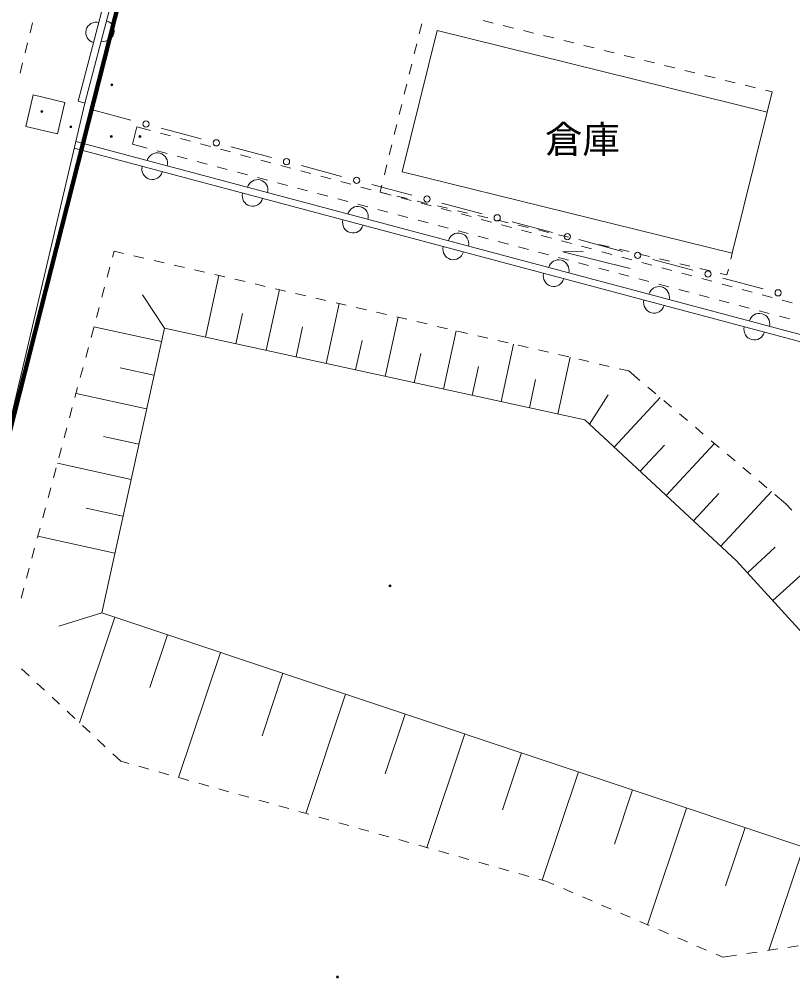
# Model space of a CAD drawing. Units: millimetres on the paper, with parts at other scales. Extents: x -4217 to 649, y -3995 to 278.
# Drawn here: x -72.79 to -35.56, y -853.47 to -807.03 of the extents above; entities that cross this region are included whole.
import ezdxf
from ezdxf.enums import TextEntityAlignment as Align

# ---------------------------------------------------------------- set-up
doc = ezdxf.new("R2010")
doc.units = ezdxf.units.MM
for name, color, linetype, lineweight in [('0-1_S-BGD', 134, 'Continuous', 18), ('0-9_標高点', 134, 'Continuous', 18), ('0-F_S-BGD', 134, 'Continuous', 18), ('1-0_S-BGD', 134, 'Continuous', 18), ('1-1_S-BGD', 134, 'Continuous', 18)]:
    doc.layers.add(name, color=color, linetype=linetype, lineweight=lineweight)
doc.styles.add('ＭＳ ゴシック', font='')
doc.styles.get('ＭＳ ゴシック').set_extended_font_data('MS Gothic')

msp = doc.modelspace()

# ---------------------------------------------------------------- linework, layer by layer
at = {"layer": '0-1_S-BGD'}
for p, q in [((-52.674, -807.575), (-54.354, -814.371)), ((-52.674, -807.575), (-36.786, -811.502)), ((-38.465, -818.297), (-36.786, -811.502)), ((-67.137, -812.207), (-67.347, -813.047)), ((-54.354, -814.371), (-38.465, -818.297)), ((-63.833, -822.333), (-63.186, -819.37)), ((-60.91, -822.972), (-60.271, -820.049)), ((-65.81, -821.901), (-66.866, -820.304)), ((-58.026, -823.603), (-57.395, -820.718)), ((-62.372, -822.652), (-62.052, -821.191)), ((-55.18, -824.225), (-54.557, -821.379)), ((-65.954, -822.552), (-69.199, -821.838)), ((-59.468, -823.287), (-59.152, -821.845)), ((-52.371, -824.839), (-51.757, -822.03)), ((-56.603, -823.914), (-56.291, -822.491)), ((-49.601, -825.444), (-48.995, -822.673)), ((-53.775, -824.532), (-53.468, -823.128)), ((-46.867, -826.042), (-46.269, -823.308)), ((-66.311, -824.175), (-67.933, -823.818)), ((-50.986, -825.141), (-50.683, -823.756)), ((-48.234, -825.743), (-47.935, -824.376)), ((-66.668, -825.797), (-70.06, -825.051)), ((-45.346, -826.526), (-44.448, -825.116)), ((-44.152, -827.635), (-41.934, -825.247)), ((-67.041, -827.494), (-68.737, -827.121)), ((-42.9, -828.798), (-41.737, -827.546)), ((-41.648, -829.961), (-39.323, -827.457)), ((-67.414, -829.19), (-70.96, -828.41)), ((-40.335, -831.18), (-39.116, -829.867)), ((-39.023, -832.399), (-36.585, -829.774)), ((-67.804, -830.963), (-69.577, -830.573)), ((-68.194, -832.736), (-71.901, -831.921)), ((-37.737, -833.682), (-36.394, -832.456)), ((-36.511, -835.025), (-33.825, -832.574)), ((-68.827, -835.611), (-70.891, -836.257)), ((-68.195, -835.822), (-69.892, -840.906)), ((-65.653, -836.671), (-66.501, -839.213)), ((-63.111, -837.519), (-65.121, -843.541)), ((-60.1, -838.524), (-61.105, -841.535)), ((-57.089, -839.53), (-59.005, -845.269)), ((-54.219, -840.488), (-55.177, -843.358)), ((-51.349, -841.446), (-53.175, -846.916)), ((-48.613, -842.359), (-49.527, -845.094)), ((-45.878, -843.272), (-47.619, -848.486)), ((-43.271, -844.142), (-44.141, -846.749)), ((-40.664, -845.013), (-42.541, -850.637)), ((-37.852, -845.952), (-38.791, -848.764)), ((-35.04, -846.89), (-36.699, -851.862))]:
    msp.add_line(p, q, dxfattribs=at)
at = {"layer": '0-1_S-BGD', "color": 171, "lineweight": 100}
msp.add_lwpolyline([(-217.833, -793.512), (-215.37, -783.82), (-292.905, -764.114), (-278.536, -707.578), (-242.945, -702.867), (-53.954, -750.901), (-74.071, -830.051)], close=True, dxfattribs=at)
at = {"layer": '0-1_S-BGD'}
for points in [[(-72.117, -810.671), (-70.597, -811.034), (-70.96, -812.554), (-72.48, -812.191)], [(-65.81, -821.901), (-68.827, -835.611), (-33.68, -847.344), (-31.917, -840.061), (-38.267, -833.101), (-45.56, -826.327)]]:
    msp.add_lwpolyline(points, close=True, dxfattribs=at)
for points in [[(-69.953, -810.98), (-69.63, -811.064), (-75.11, -834.321)], [(-43.39, -819.035), (-46.623, -818.222), (-45.642, -818.22)]]:
    msp.add_lwpolyline(points, dxfattribs=at)
at = {"layer": '0-9_標高点'}
for centre, radius in [((-68.334, -810.187), 0.05), ((-68.334, -810.187), 0.0333), ((-71.707, -811.467), 0.05), ((-71.707, -811.467), 0.0333), ((-70.314, -812.207), 0.05), ((-70.314, -812.207), 0.0333), ((-68.364, -812.671), 0.05), ((-68.364, -812.671), 0.0333), ((-66.984, -812.671), 0.05), ((-66.984, -812.671), 0.0333), ((-54.944, -834.311), 0.05), ((-54.944, -834.311), 0.0333), ((-57.474, -853.147), 0.05), ((-57.474, -853.147), 0.0333)]:
    msp.add_circle(centre, radius, dxfattribs=at)
at = {"layer": '0-F_S-BGD'}
for p, q in [((-69.63, -811.064), (-53.954, -750.901)), ((-54.359, -751.133), (-69.953, -810.98))]:
    msp.add_line(p, q, dxfattribs=at)
for points in [[(-30.094, -872.897), (-18.754, -826.597), (-70.067, -812.919)], [(-70.144, -813.244), (-19.155, -826.835), (-30.417, -872.818)]]:
    msp.add_lwpolyline(points, dxfattribs=at)
for centre, start, end in [((-68.726, -807.594), 255.3953, 75.3953), ((-69.09, -807.668), 75.3953, 255.3953), ((-66.151, -813.963), 345.074, 165.074), ((-66.39, -814.244), 165.074, 345.074), ((-61.32, -815.251), 345.074, 165.074), ((-61.559, -815.532), 165.074, 345.074), ((-56.489, -816.539), 345.074, 165.074), ((-56.728, -816.82), 165.074, 345.074), ((-51.657, -817.826), 345.074, 165.074), ((-51.896, -818.108), 165.074, 345.074), ((-46.826, -819.114), 345.074, 165.074), ((-47.065, -819.396), 165.074, 345.074), ((-41.995, -820.402), 345.074, 165.074), ((-42.234, -820.683), 165.074, 345.074), ((-37.164, -821.69), 345.074, 165.074), ((-37.403, -821.971), 165.074, 345.074)]:
    msp.add_arc(centre, 0.5, start, end, dxfattribs=at)
at = {"layer": '1-0_S-BGD'}
for p, q in [((-67.417, -811.885), (-69.204, -811.407)), ((-64.036, -812.788), (-65.968, -812.272)), ((-60.654, -813.691), (-62.586, -813.175)), ((-57.273, -814.594), (-59.205, -814.078)), ((-53.891, -815.497), (-55.823, -814.981)), ((-50.51, -816.4), (-52.442, -815.884)), ((-47.128, -817.303), (-49.06, -816.787)), ((-43.747, -818.206), (-45.679, -817.69)), ((-40.365, -819.109), (-42.297, -818.593)), ((-36.984, -820.012), (-38.916, -819.496))]:
    msp.add_line(p, q, dxfattribs=at)
for centre in [(-66.693, -812.078), (-63.311, -812.981), (-59.93, -813.884), (-56.548, -814.787), (-53.167, -815.69), (-49.785, -816.593), (-46.403, -817.496), (-43.022, -818.399), (-39.64, -819.302), (-36.259, -820.205)]:
    msp.add_circle(centre, 0.15, dxfattribs=at)
at = {"layer": '1-1_S-BGD'}
for p, q in [((-50.461, -807.092), (-49.976, -807.212)), ((-72.272, -807.68), (-72.152, -807.194)), ((-53.539, -807.73), (-53.419, -807.244)), ((-49.491, -807.332), (-49.005, -807.452)), ((-48.52, -807.572), (-48.034, -807.692)), ((-47.549, -807.812), (-47.064, -807.932)), ((-46.578, -808.052), (-46.093, -808.172)), ((-72.514, -808.65), (-72.393, -808.165)), ((-53.778, -808.7), (-53.659, -808.215)), ((-45.607, -808.292), (-45.122, -808.412)), ((-44.637, -808.532), (-44.151, -808.651)), ((-43.666, -808.771), (-43.18, -808.891)), ((-72.755, -809.62), (-72.634, -809.135)), ((-54.018, -809.671), (-53.898, -809.186)), ((-42.695, -809.011), (-42.21, -809.131)), ((-41.724, -809.251), (-41.239, -809.371)), ((-40.753, -809.491), (-40.268, -809.611)), ((-39.783, -809.731), (-39.297, -809.851)), ((-54.258, -810.642), (-54.138, -810.157)), ((-38.812, -809.971), (-38.326, -810.091)), ((-37.841, -810.211), (-37.356, -810.331)), ((-36.87, -810.451), (-36.546, -810.531)), ((-36.546, -810.531), (-36.786, -811.502)), ((-54.498, -811.613), (-54.378, -811.127)), ((-67.137, -812.207), (-66.484, -812.383)), ((-54.738, -812.584), (-54.618, -812.098)), ((-66.001, -812.513), (-65.518, -812.643)), ((-66.643, -813.235), (-67.347, -813.047)), ((-65.035, -812.772), (-64.552, -812.902)), ((-64.069, -813.032), (-63.586, -813.162)), ((-54.978, -813.554), (-54.858, -813.069)), ((-65.677, -813.491), (-66.16, -813.363)), ((-64.71, -813.748), (-65.193, -813.62)), ((-63.103, -813.291), (-62.621, -813.421)), ((-62.138, -813.551), (-61.655, -813.681)), ((-63.744, -814.005), (-64.227, -813.877)), ((-61.172, -813.81), (-60.689, -813.94)), ((-60.206, -814.07), (-59.723, -814.2)), ((-55.218, -814.525), (-55.098, -814.04)), ((-62.777, -814.262), (-63.261, -814.134)), ((-61.811, -814.519), (-62.294, -814.391)), ((-59.241, -814.329), (-58.758, -814.459)), ((-60.844, -814.776), (-61.328, -814.647)), ((-59.878, -815.033), (-60.361, -814.904)), ((-58.275, -814.589), (-57.792, -814.719)), ((-57.309, -814.848), (-56.826, -814.978)), ((-55.424, -815.357), (-55.338, -815.011)), ((-58.912, -815.29), (-59.395, -815.161)), ((-57.945, -815.547), (-58.428, -815.418)), ((-56.343, -815.108), (-55.86, -815.238)), ((-55.424, -815.357), (-55.098, -815.435)), ((-55.378, -815.367), (-54.895, -815.497)), ((-56.979, -815.803), (-57.462, -815.675)), ((-56.012, -816.06), (-56.495, -815.932)), ((-54.612, -815.551), (-54.125, -815.667)), ((-54.412, -815.627), (-53.929, -815.757)), ((-53.639, -815.783), (-53.153, -815.899)), ((-53.446, -815.886), (-52.963, -816.016)), ((-55.046, -816.317), (-55.529, -816.189)), ((-52.666, -816.015), (-52.18, -816.132)), ((-52.48, -816.146), (-51.997, -816.276)), ((-51.694, -816.248), (-51.207, -816.364)), ((-51.515, -816.406), (-51.032, -816.535)), ((-54.079, -816.574), (-54.563, -816.446)), ((-53.113, -816.831), (-53.596, -816.702)), ((-50.721, -816.48), (-50.235, -816.596)), ((-50.549, -816.665), (-50.066, -816.795)), ((-49.748, -816.712), (-49.262, -816.828)), ((-52.146, -817.088), (-52.63, -816.959)), ((-51.18, -817.345), (-51.663, -817.216)), ((-49.583, -816.925), (-49.1, -817.054)), ((-48.776, -816.944), (-48.289, -817.06)), ((-48.617, -817.184), (-48.135, -817.314)), ((-47.803, -817.176), (-47.317, -817.292)), ((-50.214, -817.602), (-50.697, -817.473)), ((-49.247, -817.858), (-49.73, -817.73)), ((-47.652, -817.444), (-47.169, -817.573)), ((-46.83, -817.408), (-46.344, -817.524)), ((-46.686, -817.703), (-46.203, -817.833)), ((-45.858, -817.64), (-45.371, -817.756)), ((-68.224, -818.197), (-68.302, -818.488)), ((-67.768, -818.304), (-68.224, -818.197)), ((-48.281, -818.115), (-48.764, -817.987)), ((-47.314, -818.372), (-47.797, -818.244)), ((-45.72, -817.963), (-45.237, -818.092)), ((-44.885, -817.872), (-44.399, -817.988)), ((-44.754, -818.222), (-44.272, -818.352)), ((-43.912, -818.105), (-43.426, -818.221)), ((-38.465, -818.297), (-38.534, -818.577)), ((-66.794, -818.53), (-67.281, -818.417)), ((-65.82, -818.757), (-66.307, -818.644)), ((-46.348, -818.629), (-46.831, -818.501)), ((-45.381, -818.886), (-45.865, -818.758)), ((-43.789, -818.482), (-43.306, -818.611)), ((-42.94, -818.337), (-42.453, -818.453)), ((-42.823, -818.741), (-42.34, -818.871)), ((-41.967, -818.569), (-41.481, -818.685)), ((-68.431, -818.971), (-68.56, -819.454)), ((-64.846, -818.984), (-65.333, -818.87)), ((-63.872, -819.21), (-64.359, -819.097)), ((-44.415, -819.143), (-44.898, -819.014)), ((-41.857, -819.001), (-41.374, -819.13)), ((-40.994, -818.801), (-40.508, -818.917)), ((-40.021, -819.033), (-39.535, -819.149)), ((-38.654, -819.063), (-38.723, -819.343)), ((-62.898, -819.437), (-63.385, -819.324)), ((-61.924, -819.664), (-62.411, -819.55)), ((-43.448, -819.4), (-43.932, -819.271)), ((-42.482, -819.657), (-42.965, -819.528)), ((-40.891, -819.26), (-40.409, -819.39)), ((-39.926, -819.52), (-39.443, -819.649)), ((-39.049, -819.265), (-38.723, -819.343)), ((-68.69, -819.937), (-68.819, -820.42)), ((-60.95, -819.891), (-61.437, -819.777)), ((-59.976, -820.117), (-60.463, -820.004)), ((-41.516, -819.914), (-41.999, -819.785)), ((-40.549, -820.17), (-41.032, -820.042)), ((-38.96, -819.779), (-38.477, -819.909)), ((-37.994, -820.039), (-37.511, -820.168)), ((-59.002, -820.344), (-59.489, -820.231)), ((-58.028, -820.571), (-58.515, -820.457)), ((-39.583, -820.427), (-40.066, -820.299)), ((-38.616, -820.684), (-39.1, -820.556)), ((-37.029, -820.298), (-36.546, -820.428)), ((-36.063, -820.558), (-35.58, -820.688)), ((-68.949, -820.903), (-69.078, -821.386)), ((-57.054, -820.797), (-57.541, -820.684)), ((-56.08, -821.024), (-56.567, -820.911)), ((-37.65, -820.941), (-38.133, -820.813)), ((-36.683, -821.198), (-37.167, -821.07)), ((-55.107, -821.251), (-55.594, -821.137)), ((-54.133, -821.478), (-54.62, -821.364)), ((-35.717, -821.455), (-36.2, -821.326)), ((-69.208, -821.869), (-69.337, -822.352)), ((-53.159, -821.704), (-53.646, -821.591)), ((-52.185, -821.931), (-52.672, -821.818)), ((-51.211, -822.158), (-51.698, -822.044)), ((-50.237, -822.384), (-50.724, -822.271)), ((-69.466, -822.835), (-69.596, -823.318)), ((-49.263, -822.611), (-49.75, -822.498)), ((-48.289, -822.838), (-48.776, -822.724)), ((-47.315, -823.065), (-47.802, -822.951)), ((-46.341, -823.291), (-46.828, -823.178)), ((-45.367, -823.518), (-45.854, -823.405)), ((-69.725, -823.801), (-69.855, -824.284)), ((-44.393, -823.745), (-44.88, -823.631)), ((-69.984, -824.767), (-70.113, -825.25)), ((-42.15, -825.065), (-42.531, -824.742)), ((-41.386, -825.711), (-41.768, -825.388)), ((-70.243, -825.732), (-70.372, -826.215)), ((-40.623, -826.357), (-41.005, -826.034)), ((-70.502, -826.698), (-70.631, -827.181)), ((-39.86, -827.003), (-40.241, -826.68)), ((-39.096, -827.649), (-39.478, -827.326)), ((-70.761, -827.664), (-70.89, -828.147)), ((-38.333, -828.295), (-38.714, -827.972)), ((-71.019, -828.63), (-71.149, -829.113)), ((-37.569, -828.941), (-37.951, -828.618)), ((-36.806, -829.586), (-37.188, -829.263)), ((-71.278, -829.596), (-71.408, -830.079)), ((-71.537, -830.562), (-71.667, -831.045)), ((-71.796, -831.528), (-71.925, -832.011)), ((-72.055, -832.494), (-72.184, -832.977)), ((-72.314, -833.46), (-72.443, -833.943)), ((-72.573, -834.426), (-72.702, -834.909)), ((-72.68, -838.31), (-72.314, -838.651)), ((-71.948, -838.992), (-71.582, -839.332)), ((-71.216, -839.673), (-70.85, -840.014)), ((-70.484, -840.354), (-70.118, -840.695)), ((-69.752, -841.036), (-69.386, -841.377)), ((-69.02, -841.717), (-68.654, -842.058)), ((-67.031, -843.002), (-66.55, -843.137)), ((-66.069, -843.273), (-65.588, -843.409)), ((-65.107, -843.545), (-64.626, -843.681)), ((-64.144, -843.817), (-63.663, -843.953)), ((-63.182, -844.089), (-62.701, -844.225)), ((-62.22, -844.361), (-61.739, -844.497)), ((-61.257, -844.633), (-60.776, -844.769)), ((-60.295, -844.905), (-59.814, -845.041)), ((-59.333, -845.177), (-58.852, -845.313)), ((-58.37, -845.449), (-57.889, -845.584)), ((-57.408, -845.72), (-56.927, -845.856)), ((-56.446, -845.992), (-55.965, -846.128)), ((-55.483, -846.264), (-55.002, -846.4)), ((-54.521, -846.536), (-54.04, -846.672)), ((-53.559, -846.808), (-53.078, -846.944)), ((-52.596, -847.08), (-52.115, -847.216)), ((-51.634, -847.352), (-51.153, -847.488)), ((-50.672, -847.624), (-50.191, -847.76)), ((-49.709, -847.896), (-49.228, -848.032)), ((-48.747, -848.167), (-48.266, -848.303)), ((-46.597, -848.892), (-46.137, -849.09)), ((-45.678, -849.287), (-45.219, -849.485)), ((-44.76, -849.683), (-44.3, -849.88)), ((-43.841, -850.078), (-43.382, -850.275)), ((-42.922, -850.473), (-42.463, -850.671)), ((-42.004, -850.868), (-41.544, -851.066)), ((-41.085, -851.263), (-40.626, -851.461)), ((-40.167, -851.658), (-39.707, -851.856)), ((-35.785, -851.723), (-35.291, -851.648)), ((-37.763, -852.023), (-37.268, -851.948)), ((-36.774, -851.873), (-36.28, -851.798))]:
    msp.add_line(p, q, dxfattribs=at)
for points in [[(-42.913, -824.419), (-43.45, -823.964), (-43.906, -823.858)], [(-35.597, -830.675), (-35.887, -830.364), (-36.424, -829.909)], [(-68.288, -842.399), (-67.907, -842.754), (-67.513, -842.866)], [(-47.785, -848.439), (-47.39, -848.551), (-47.056, -848.695)], [(-39.248, -852.054), (-38.914, -852.197), (-38.257, -852.098)]]:
    msp.add_lwpolyline(points, dxfattribs=at)

# ---------------------------------------------------------------- texts
at = {"layer": '0-1_S-BGD', "style": 'ＭＳ ゴシック'}
msp.add_text('倉庫', height=1.32, dxfattribs=at).set_placement((-47.481, -813.87), align=Align.BOTTOM_LEFT)

doc.saveas('drawing.dxf')
